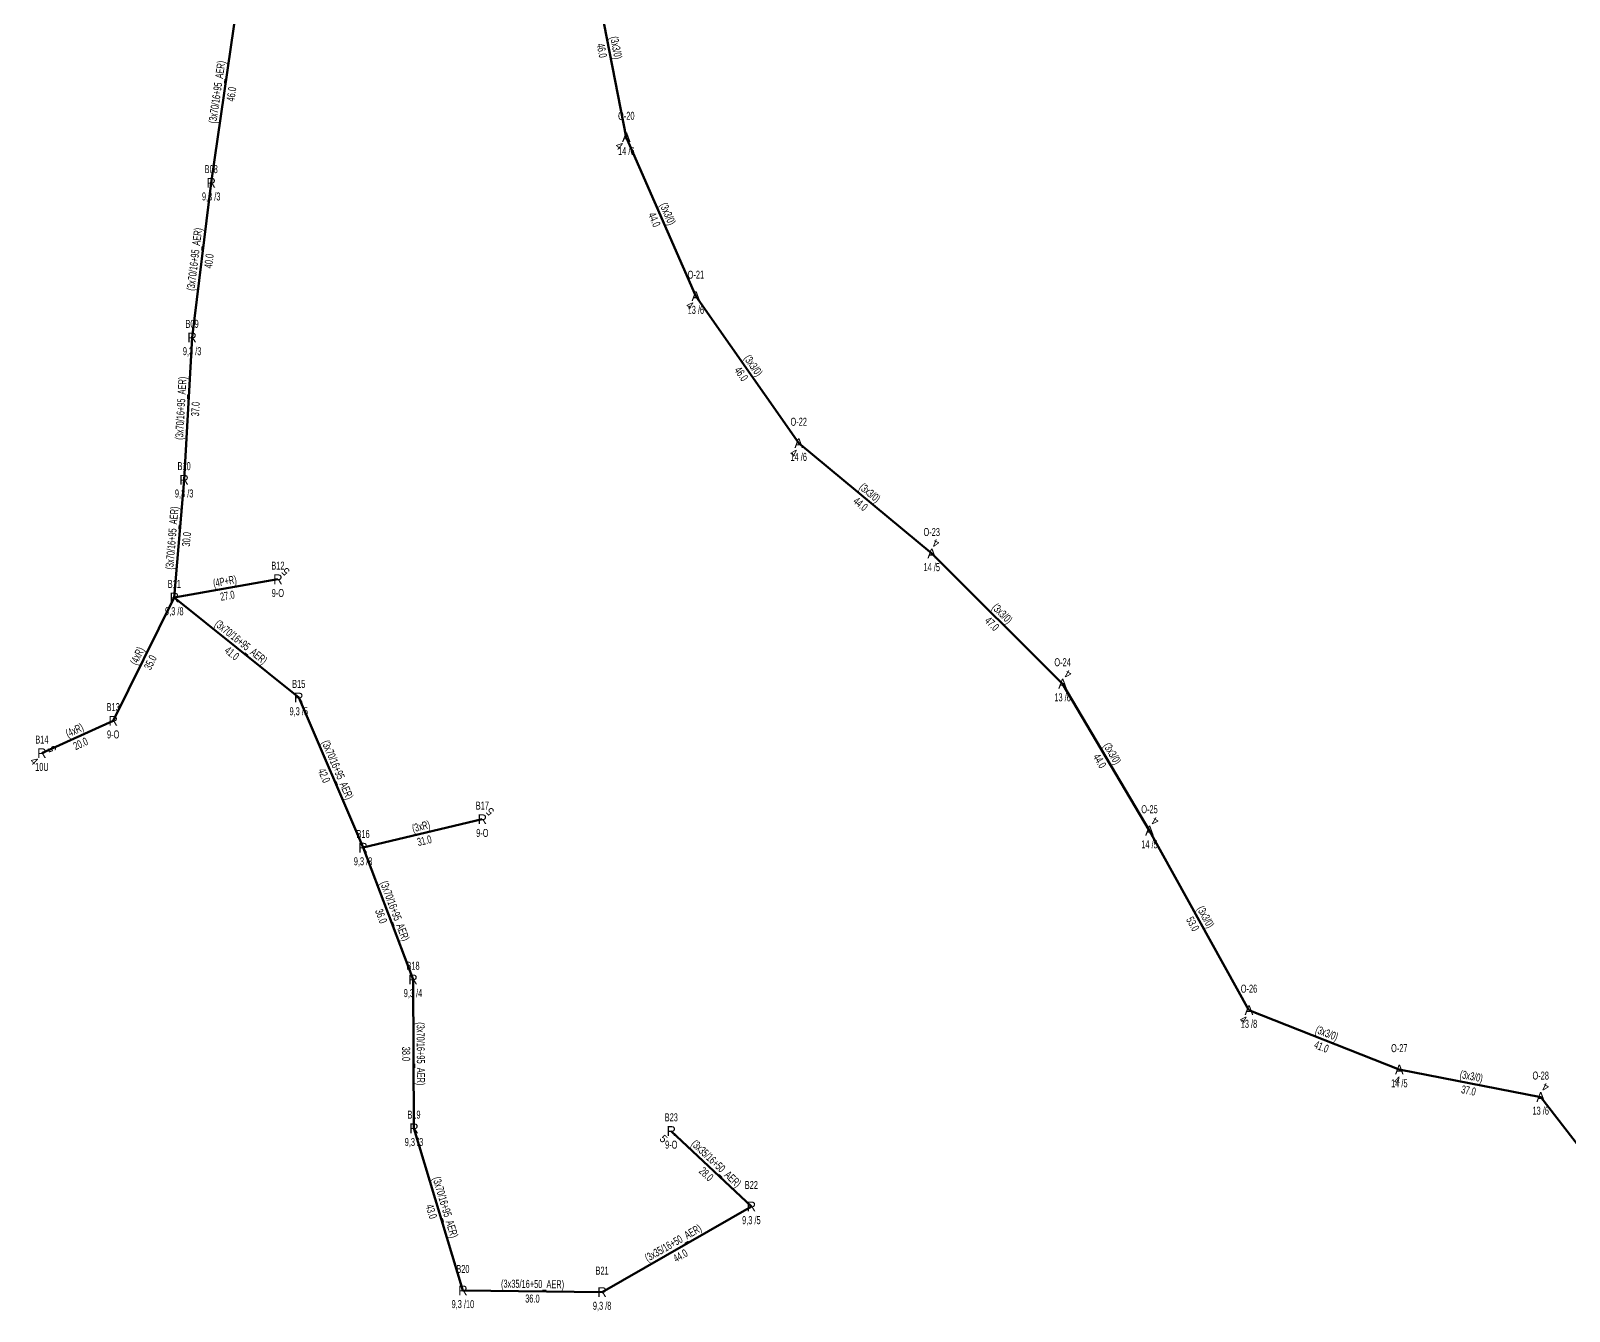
# Model space of a CAD drawing. Header units: millimetres. Extents: x 635683 to 638848, y 4083109 to 4086793.
# Drawn here: x 638039.6 to 638433.6, y 4083362.4 to 4083690.4 of the extents above; entities that cross this region are included whole.
import ezdxf
from ezdxf.enums import TextEntityAlignment as Align

# ---------------------------------------------------------------- set-up
doc = ezdxf.new("R2010")
doc.units = ezdxf.units.MM
for name, color, linetype, lineweight in [('DIREK_AG_MEVCUT', 120, 'Continuous', 25), ('DIREK_ENH_MEVCUT', 6, 'Continuous', 25), ('HAT_AG_HAVAI_MEVCUT', 126, 'Continuous', 50), ('HAT_ENH_HAVAI_MEVCUT', 6, 'Continuous', 70)]:
    doc.layers.add(name, color=color, linetype=linetype, lineweight=lineweight)
doc.styles.add('Direk', font='B_CAD')
doc.styles.get("Standard").update_dxf_attribs({"font": 'Arial'})

msp = doc.modelspace()

# ---------------------------------------------------------------- linework, layer by layer
at = {"layer": 'HAT_AG_HAVAI_MEVCUT'}
for p, q in [((638092.431, 4083697.426), (638085.791, 4083651.485)), ((638085.791, 4083651.485), (638080.898, 4083611.838)), ((638080.898, 4083611.838), (638078.858, 4083575.387)), ((638078.858, 4083575.387), (638076.344, 4083545.211)), ((638102.873, 4083549.89), (638076.344, 4083545.211)), ((638076.344, 4083545.211), (638060.688, 4083513.647)), ((638076.344, 4083545.211), (638108.218, 4083519.581)), ((638108.218, 4083519.581), (638124.686, 4083481.135)), ((638060.688, 4083513.647), (638042.43, 4083505.326)), ((638124.686, 4083481.135), (638155.235, 4083488.404)), ((638124.686, 4083481.135), (638137.478, 4083447.369)), ((638137.478, 4083447.369), (638137.726, 4083409.218)), ((638137.726, 4083409.218), (638150.256, 4083367.681)), ((638224.138, 4083389.188), (638203.624, 4083408.53)), ((638185.914, 4083367.257), (638224.138, 4083389.188)), ((638150.256, 4083367.681), (638185.914, 4083367.257))]:
    msp.add_line(p, q, dxfattribs=at)
at = {"layer": 'HAT_ENH_HAVAI_MEVCUT'}
for p, q in [((638183.266654, 4083708.330287), (638192.109327, 4083663.144561)), ((638192.109327, 4083663.144561), (638209.927685, 4083622.435107)), ((638209.927685, 4083622.435107), (638236.264466, 4083584.755974)), ((638236.264466, 4083584.755974), (638270.338871, 4083556.506482)), ((638270.338871, 4083556.506482), (638303.853718, 4083523.139683)), ((638303.853718, 4083523.139683), (638326.110604, 4083485.482099)), ((638326.110604, 4083485.482099), (638351.583654, 4083439.501838)), ((638351.583654, 4083439.501838), (638390.091903, 4083424.26378)), ((638390.091903, 4083424.26378), (638426.301368, 4083417.234569)), ((638426.301368, 4083417.234569), (638457.48361, 4083376.911446))]:
    msp.add_line(p, q, dxfattribs=at)

# ---------------------------------------------------------------- texts
at = {"layer": 'DIREK_AG_MEVCUT', "linetype": 'ByBlock', "width": 0.53}
for s, p in [('B08', (638085.791, 4083654.985)), ('9,3 /3', (638085.791, 4083647.985)), ('B09', (638080.898, 4083615.338)), ('9,3 /3', (638080.898, 4083608.338)), ('B10', (638078.858, 4083578.887)), ('9,3 /3', (638078.858, 4083571.887)), ('B12', (638102.873, 4083553.39)), ('B11', (638076.344, 4083548.711)), ('9-O', (638102.873, 4083546.39)), ('9,3 /8', (638076.344, 4083541.711)), ('B15', (638108.218, 4083523.081)), ('B13', (638060.688, 4083517.147)), ('9,3 /5', (638108.218, 4083516.081)), ('B14', (638042.43, 4083508.826)), ('9-O', (638060.688, 4083510.147)), ('10U', (638042.43, 4083501.826)), ('B17', (638155.235, 4083491.904)), ('9-O', (638155.235, 4083484.904)), ('B16', (638124.686, 4083484.635)), ('9,3 /3', (638124.686, 4083477.635)), ('B18', (638137.478, 4083450.869)), ('9,3 /4', (638137.478, 4083443.869)), ('B19', (638137.726, 4083412.718)), ('B23', (638203.624, 4083412.03)), ('9,3 /3', (638137.726, 4083405.718)), ('9-O', (638203.624, 4083405.03)), ('B22', (638224.138, 4083394.688)), ('9,3 /5', (638224.138, 4083385.688)), ('B20', (638150.256, 4083373.181)), ('B21', (638185.914, 4083372.757)), ('9,3 /10', (638150.256, 4083364.181)), ('9,3 /8', (638185.914, 4083363.757))]:
    msp.add_text(s, height=2.05, dxfattribs=at).set_placement(p, align=Align.MIDDLE_CENTER)
at = {"layer": 'DIREK_AG_MEVCUT', "linetype": 'ByBlock', "style": 'Direk'}
for p in [(638085.791, 4083651.485), (638080.898, 4083611.838), (638078.858, 4083575.387), (638102.873, 4083549.89), (638076.344, 4083545.211), (638108.218, 4083519.581), (638060.688, 4083513.647), (638042.43, 4083505.326), (638155.235, 4083488.404), (638124.686, 4083481.135), (638137.478, 4083447.369), (638137.726, 4083409.218), (638203.624, 4083408.53), (638224.138, 4083389.188), (638150.256, 4083367.681), (638185.914, 4083367.257)]:
    msp.add_text('R', height=2.5, dxfattribs=at).set_placement(p, align=Align.MIDDLE_CENTER)
at = {"layer": 'DIREK_AG_MEVCUT', "color": 32, "style": 'Direk'}
for s, rotation, p in [('5', 495.000001, (638104.852899, 4083551.869899)), ('5', 112.500002, (638045.016863, 4083506.397514)), ('4', 315.000001, (638040.450101, 4083503.346101)), ('5', 495.000001, (638157.214899, 4083490.383899)), ('5', 315.000001, (638201.644101, 4083406.550101))]:
    msp.add_text(s, height=2, rotation=rotation, dxfattribs=at).set_placement(p, align=Align.MIDDLE_CENTER)
at = {"layer": 'DIREK_ENH_MEVCUT', "width": 0.53}
for s, p in [('O-20', (638192.109327, 4083668.644561)), ('14 /6', (638192.109327, 4083659.644561)), ('O-21', (638209.927685, 4083627.935107)), ('13 /6', (638209.927685, 4083618.935107)), ('O-22', (638236.264466, 4083590.255974)), ('14 /6', (638236.264466, 4083581.255974)), ('O-23', (638270.338871, 4083562.006482)), ('14 /5', (638270.338871, 4083553.006482)), ('O-24', (638303.853718, 4083528.639683)), ('13 /6', (638303.853718, 4083519.639683)), ('O-25', (638326.110604, 4083490.982099)), ('14 /5', (638326.110604, 4083481.982099)), ('O-26', (638351.583654, 4083445.001838)), ('13 /8', (638351.583654, 4083436.001838)), ('O-27', (638390.091903, 4083429.76378)), ('O-28', (638426.301368, 4083422.734569)), ('14 /5', (638390.091903, 4083420.76378)), ('13 /6', (638426.301368, 4083413.734569))]:
    msp.add_text(s, height=2.05, dxfattribs=at).set_placement(p, align=Align.MIDDLE_CENTER)
at = {"layer": 'DIREK_ENH_MEVCUT', "style": 'Direk'}
for p in [(638192.109327, 4083663.144561), (638209.927685, 4083622.435107), (638236.264466, 4083584.755974), (638270.338871, 4083556.506482), (638303.853718, 4083523.139683), (638326.110604, 4083485.482099), (638351.583654, 4083439.501838), (638390.091903, 4083424.26378), (638426.301368, 4083417.234569)]:
    msp.add_text('A', height=2.5, dxfattribs=at).set_placement(p, align=Align.MIDDLE_CENTER)
at = {"layer": 'DIREK_ENH_MEVCUT', "color": 32, "style": 'Direk'}
for rotation, p in [(320.536316, (638190.329678, 4083660.982883)), (326.819398, (638208.395301, 4083620.091648)), (332.476299, (638234.970543, 4083582.272879)), (517.563416, (638271.407521, 4083559.094529)), (510.292252, (638305.241331, 4083525.571663)), (509.493221, (638327.531997, 4083487.894493)), (329.493221, (638350.162261, 4083437.089444)), (349.205428, (638389.567496, 4083421.513326)), (513.857557, (638427.53506, 4083419.748133))]:
    msp.add_text('4', height=2, rotation=rotation, dxfattribs=at).set_placement(p, align=Align.MIDDLE_CENTER)
at = {"layer": 'HAT_AG_HAVAI_MEVCUT', "lineweight": 30, "width": 0.53}
for s, rotation, p in [('(3x70/16+95_AER)', 441.775809, (638088.269741, 4083674.57709, 319042.8955)), ('(3x70/16+95_AER)', 442.964467, (638082.5009, 4083631.765612, 319040.449)), ('(3x70/16+95_AER)', 446.796752, (638079.029328, 4083593.659996, 319039.429)), ('(3x70/16+95_AER)', 445.237615, (638076.753935, 4083560.36957, 319038.172)), ('(4P+R)', 370.002559, (638089.460862, 4083548.38758, 319038.172)), ('(3x70/16+95_AER)', 321.197111, (638092.813647, 4083533.05841, 319054.109)), ('(4xR)', 423.618216, (638067.754525, 4083529.806698, 319030.344)), ('(4xR)', 384.50091, (638051.206498, 4083510.259961, 319021.215)), ('(3x70/16+95_AER)', 293.187438, (638117.233338, 4083500.692679, 319062.343)), ('(3xR)', 13.384384, (638139.76374, 4083485.596413, 319077.6175)), ('(3x70/16+95_AER)', 290.748823, (638131.876871, 4083464.553131, 319068.739)), ('(3x70/16+95_AER)', 270.372445, (638138.451982, 4083428.299025, 319068.863)), ('(3x35/16+50_AER)', 316.684346, (638214.464115, 4083399.477448)), ('(3x70/16+95_AER)', 286.786397, (638144.80478, 4083388.694984, 319075.128)), ('(3x35/16+50_AER)', 29.845026, (638204.602993, 4083378.959768)), ('(3x35/16+50_AER)', 359.318743, (638168.095106, 4083368.31894))]:
    msp.add_text(s, height=2.05, rotation=rotation, dxfattribs=at).set_placement(p, align=Align.CENTER)
for s, rotation, p in [('46.0', 441.775809, (638089.952259, 4083674.33391, 319042.8955)), ('40.0', 442.964467, (638084.1881, 4083631.557388, 319040.449)), ('37.0', 446.796752, (638080.726672, 4083593.565004, 319039.429)), ('30.0', 445.237615, (638078.448065, 4083560.22843, 319038.172)), ('27.0', 370.002559, (638089.756138, 4083546.71342, 319038.172)), ('35.0', 423.618216, (638069.277475, 4083529.051302, 319030.344)), ('41.0', 321.197111, (638091.748353, 4083531.73359, 319054.109)), ('20.0', 384.50091, (638051.911502, 4083508.713039, 319021.215)), ('42.0', 293.187438, (638115.670662, 4083500.023321, 319062.343)), ('31.0', 13.384384, (638140.15726, 4083483.942587, 319077.6175)), ('36.0', 290.748823, (638130.287129, 4083463.950869, 319068.739)), ('38.0', 270.372445, (638136.752018, 4083428.287975, 319068.863)), ('28.0', 316.684346, (638213.297885, 4083398.240552)), ('43.0', 286.786397, (638143.17722, 4083388.204016, 319075.128)), ('44.0', 29.845026, (638205.449007, 4083377.485232)), ('36.0', 359.318743, (638168.074894, 4083366.61906))]:
    msp.add_text(s, height=2.05, rotation=rotation, dxfattribs=at).set_placement(p, align=Align.TOP_CENTER)
at = {"layer": 'HAT_ENH_HAVAI_MEVCUT', "lineweight": 30, "width": 0.53}
for s, rotation, p in [('46.0', 281.07263, (638186.853814, 4083685.574179)), ('44.0', 293.638794, (638200.239828, 4083642.44901)), ('46.0', 304.952596, (638222.399393, 4083603.108577)), ('44.0', 320.339464, (638252.759167, 4083569.976864)), ('47.0', 315.126829, (638286.496586, 4083539.220712)), ('44.0', 300.584502, (638314.250413, 4083503.878404)), ('53.0', 298.986439, (638338.103605, 4083462.080056)), ('41.0', 338.410853, (638370.525023, 4083431.09244)), ('37.0', 349.014022, (638408.034652, 4083419.914752))]:
    msp.add_text(s, height=2.05, rotation=rotation, dxfattribs=at).set_placement(p, align=Align.TOP_CENTER)
for rotation, p in [(281.07263, (638188.522167, 4083685.900669)), (293.638794, (638201.797184, 4083643.130658)), (304.952596, (638223.792758, 4083604.082504)), (320.339464, (638253.844171, 4083571.285591)), (315.126829, (638287.696003, 4083540.425452)), (300.584502, (638315.713909, 4083504.743378)), (298.986439, (638339.590653, 4083462.903881)), (338.410853, (638371.150535, 4083432.673178)), (349.014022, (638408.358619, 4083421.583598))]:
    msp.add_text('(3x3/0)', height=2.05, rotation=rotation, dxfattribs=at).set_placement(p, align=Align.CENTER)

doc.saveas('drawing.dxf')
